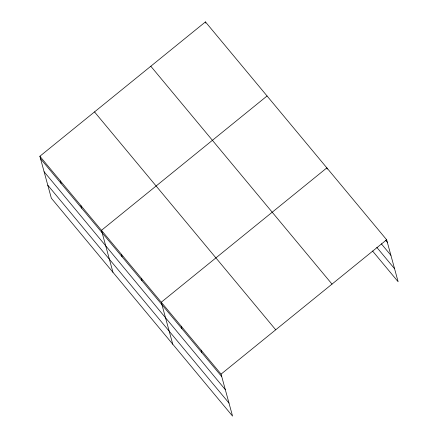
<?xml version="1.0" encoding="UTF-8"?>
<svg xmlns="http://www.w3.org/2000/svg" width="438" height="438" viewBox="0 0 438 438"><rect width="100%" height="100%" fill="white"/><g stroke="black" fill="none" stroke-linecap="round" stroke-linejoin="round"><path stroke-width="0.66" d="M39.869 156.251L221.07 374.129L232.551 416.1L51.35 198.222L39.869 156.251L205.449 21.9L386.65 239.778L398.131 281.749L372.568 251.012M267.06 95.977L101.474 230.328L112.96 272.299M221.07 374.129L386.65 239.778M385.599 240.183L387.329 242.269M381.361 243.835L390.893 255.299M376.8 247.361L394.567 268.724M150.809 66.237L332.009 284.114M94.509 111.914L275.71 329.792M40.548 158.737L221.748 376.62M44.112 171.767L225.313 389.645M47.786 185.192L228.986 403.07M327.197 169.123L326.852 167.88L161.272 302.225L172.753 344.202M205.449 21.9L205.789 23.143M201.135 350.159L201.819 352.65M181.206 326.195L181.885 328.686M141.343 278.261L142.021 280.753M121.408 254.292L122.087 256.783M80.942 205.636L81.621 208.127M60.406 180.943L61.085 183.434"/></g></svg>
